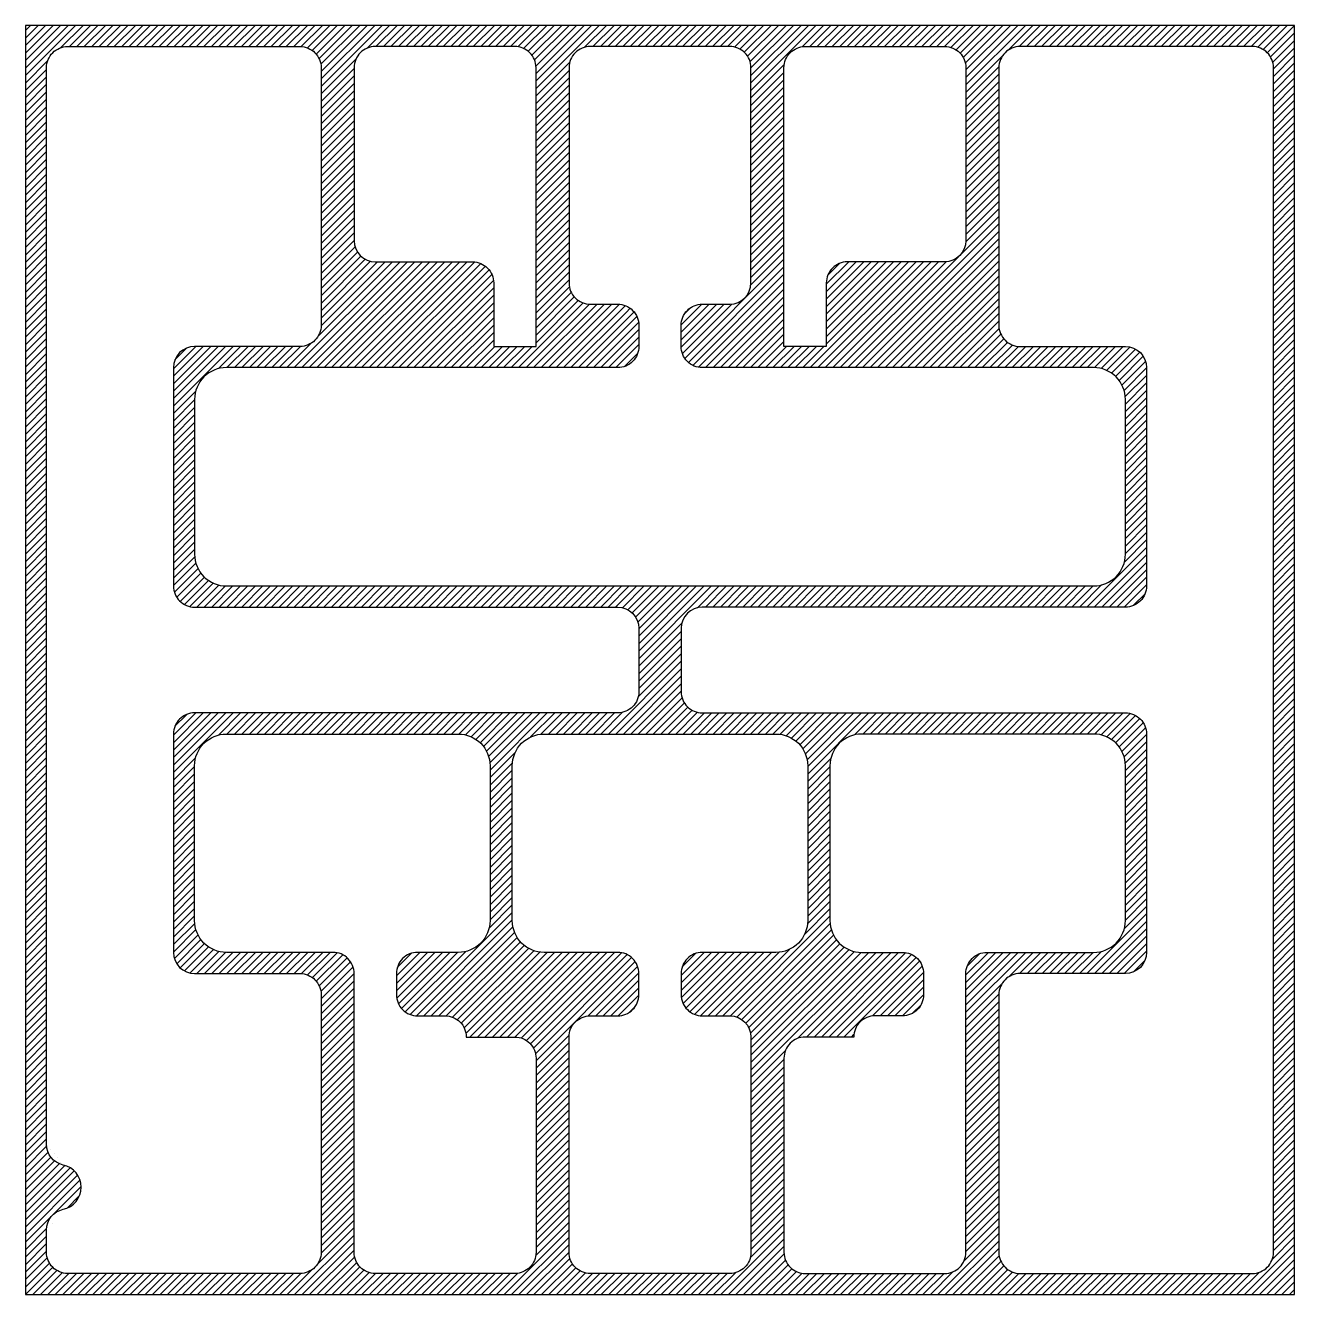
# Model space of a CAD drawing. Header units: inches. Extents: x 0 to 30, y 0 to 30.
import ezdxf

# ---------------------------------------------------------------- set-up
doc = ezdxf.new("R2010")
doc.units = ezdxf.units.IN
doc.header["$MEASUREMENT"] = 0
for name, color, linetype in [('glassOutline', 7, 'Continuous'), ('pixel-electrode-large-upper', 4, 'Continuous'), ('pixel-electrodes-small-lower', 4, 'Continuous'), ('TC-metal', 4, 'Continuous')]:
    doc.layers.add(name, color=color, linetype=linetype)

msp = doc.modelspace()

# ---------------------------------------------------------------- hatches: boundary and pattern name
at = {"layer": 'TC-metal'}
h = msp.add_hatch(dxfattribs=at)
h.set_pattern_fill('ANSI31', color=256, style=0)
h.paths.add_polyline_path([(0, 0), (30, 0), (30, 30), (0, 30)])
edge = h.paths.add_edge_path(flags=0)
edge.add_arc((19.43, 23.911), 0.5, 90, 180)
edge.add_line((18.93, 23.911), (18.93, 22.411))
edge.add_line((18.93, 22.411), (17.93, 22.411))
edge.add_line((17.93, 22.411), (17.93, 29))
edge.add_arc((18.43, 29), 0.5, 90, 180, ccw=False)
edge.add_line((18.43, 29.5), (21.73, 29.5))
edge.add_arc((21.73, 29), 0.5, -0.0001, 90, ccw=False)
edge.add_line((22.23, 29), (22.23, 24.911))
edge.add_arc((21.73, 24.911), 0.5, 270, 359.9999, ccw=False)
edge.add_line((21.73, 24.411), (19.43, 24.411))
edge = h.paths.add_edge_path(flags=0)
edge.add_arc((10.57, 23.911), 0.5, 0, 90, ccw=False)
edge.add_line((11.07, 23.911), (11.07, 22.411))
edge.add_line((11.07, 22.411), (12.07, 22.411))
edge.add_line((12.07, 22.411), (12.07, 29))
edge.add_arc((11.57, 29), 0.5, 0, 90)
edge.add_line((11.57, 29.5), (8.27, 29.5))
edge.add_arc((8.27, 29), 0.5, 90, 180.0001)
edge.add_line((7.77, 29), (7.77, 24.911))
edge.add_arc((8.27, 24.911), 0.5, 180.0001, 270)
edge.add_line((8.27, 24.411), (10.57, 24.411))
edge = h.paths.add_edge_path(flags=0)
edge.add_line((6.49, 22.411), (4, 22.411))
edge = h.paths.add_edge_path(flags=16)
edge.add_line((15.5, 22.411), (15.5, 22.911))
edge.add_arc((16, 22.911), 0.5, 89.9999, 180, ccw=False)
edge.add_line((16, 23.411), (16.65, 23.411))
edge.add_arc((16.65, 23.911), 0.5, 270, 359.9999)
edge.add_line((17.15, 23.911), (17.15, 29))
edge.add_arc((16.65, 29), 0.5, 359.9999, 450)
edge.add_line((16.65, 29.5), (13.35, 29.5))
edge.add_arc((13.35, 29), 0.5, 90, 180)
edge.add_line((12.85, 29), (12.85, 23.911))
edge.add_arc((13.35, 23.911), 0.5, 180, 270)
edge.add_line((13.35, 23.411), (14, 23.411))
edge.add_arc((14, 22.911), 0.5, 0, 90.0001, ccw=False)
edge.add_line((14.5, 22.911), (14.5, 22.411))
edge.add_arc((14, 22.411), 0.5, 270, 360, ccw=False)
edge.add_line((14, 21.911), (4.75, 21.911))
edge.add_arc((4.75, 21.161), 0.75, 90, 180)
edge.add_line((4, 21.161), (4, 17.5))
edge.add_arc((4.75, 17.5), 0.75, 180, 270)
edge.add_line((4.75, 16.75), (25.25, 16.75))
edge.add_arc((25.25, 17.5), 0.75, 270, 360)
edge.add_line((26, 17.5), (26, 21.161))
edge.add_arc((25.25, 21.161), 0.75, 0, 90)
edge.add_line((25.25, 21.911), (16, 21.911))
edge.add_arc((16, 22.411), 0.5, 180, 270, ccw=False)
edge = h.paths.add_edge_path(flags=0)
edge.add_arc((9.92, 6.089), 0.5, 0, 90, ccw=False)
edge.add_line((10.42, 6.089), (11.57, 6.089))
edge.add_arc((11.57, 5.589), 0.5, 0, 90, ccw=False)
edge.add_line((12.07, 5.589), (12.07, 1))
edge.add_arc((11.57, 1), 0.5, 270, 360, ccw=False)
edge.add_line((11.57, 0.5), (8.27, 0.5))
edge.add_arc((8.27, 1), 0.5, 179.9999, 270, ccw=False)
edge.add_line((7.77, 1), (7.77, 7.589))
edge.add_arc((7.27, 7.589), 0.5, 0, 90)
edge.add_line((7.27, 8.089), (4.75, 8.089))
edge.add_arc((4.75, 8.839), 0.75, 180, 270, ccw=False)
edge.add_line((4, 8.839), (4, 12.5))
edge.add_arc((4.75, 12.5), 0.75, 90, 180, ccw=False)
edge.add_line((4.75, 13.25), (10.232, 13.25))
edge.add_arc((10.232, 12.5), 0.75, 0, 90, ccw=False)
edge.add_line((10.982, 12.5), (10.982, 8.839))
edge.add_arc((10.232, 8.839), 0.75, 270, 360, ccw=False)
edge.add_line((10.232, 8.089), (9.27, 8.089))
edge.add_arc((9.27, 7.589), 0.5, 90, 180)
edge.add_line((8.77, 7.589), (8.77, 7.089))
edge.add_arc((9.27, 7.089), 0.5, 180, 270.0001)
edge.add_line((9.27, 6.589), (9.92, 6.589))
edge = h.paths.add_edge_path(flags=0)
edge.add_arc((20.08, 6.089), 0.5, 90, 180)
edge.add_line((19.58, 6.089), (18.43, 6.089))
edge.add_arc((18.43, 5.589), 0.5, 90, 180)
edge.add_line((17.93, 5.589), (17.93, 1))
edge.add_arc((18.43, 1), 0.5, 180, 270)
edge.add_line((18.43, 0.5), (21.73, 0.5))
edge.add_arc((21.73, 1), 0.5, 270, 360.0001)
edge.add_line((22.23, 1), (22.23, 7.589))
edge.add_arc((22.73, 7.589), 0.5, 90, 180, ccw=False)
edge.add_line((22.73, 8.089), (25.25, 8.089))
edge.add_arc((25.25, 8.839), 0.75, 270, 360)
edge.add_line((26, 8.839), (26, 12.5))
edge.add_arc((25.25, 12.5), 0.75, 360, 450)
edge.add_line((25.25, 13.25), (19.768, 13.25))
edge.add_arc((19.768, 12.5), 0.75, 90, 180)
edge.add_line((19.018, 12.5), (19.018, 8.839))
edge.add_arc((19.768, 8.839), 0.75, 180, 270)
edge.add_line((19.768, 8.089), (20.73, 8.089))
edge.add_arc((20.73, 7.589), 0.5, 0, 90, ccw=False)
edge.add_line((21.23, 7.589), (21.23, 7.089))
edge.add_arc((20.73, 7.089), 0.5, -90.0001, 0, ccw=False)
edge.add_line((20.73, 6.589), (20.08, 6.589))
edge = h.paths.add_edge_path(flags=16)
edge.add_line((15.5, 7.589), (15.5, 7.089))
edge.add_arc((16, 7.089), 0.5, 180, 270.0001)
edge.add_line((16, 6.589), (16.65, 6.589))
edge.add_arc((16.65, 6.089), 0.5, 0.0001, 90, ccw=False)
edge.add_line((17.15, 6.089), (17.15, 1))
edge.add_arc((16.65, 1), 0.5, -90, 0.0001, ccw=False)
edge.add_line((16.65, 0.5), (13.35, 0.5))
edge.add_arc((13.35, 1), 0.5, 180, 270, ccw=False)
edge.add_line((12.85, 1), (12.85, 6.089))
edge.add_arc((13.35, 6.089), 0.5, 90, 180, ccw=False)
edge.add_line((13.35, 6.589), (14, 6.589))
edge.add_arc((14, 7.089), 0.5, 269.9999, 360)
edge.add_line((14.5, 7.089), (14.5, 7.589))
edge.add_arc((14, 7.589), 0.5, 360, 450)
edge.add_line((14, 8.089), (12.259, 8.089))
edge.add_arc((12.259, 8.839), 0.75, 180, 270, ccw=False)
edge.add_line((11.509, 8.839), (11.509, 12.5))
edge.add_arc((12.259, 12.5), 0.75, 90, 180, ccw=False)
edge.add_line((12.259, 13.25), (17.741, 13.25))
edge.add_arc((17.741, 12.5), 0.75, 0, 90, ccw=False)
edge.add_line((18.491, 12.5), (18.491, 8.839))
edge.add_arc((17.741, 8.839), 0.75, 270, 360, ccw=False)
edge.add_line((17.741, 8.089), (16, 8.089))
edge.add_arc((16, 7.589), 0.5, 90, 180)
edge = h.paths.add_edge_path(flags=16)
edge.add_line((14, 13.75), (4, 13.75))
edge.add_arc((4, 13.25), 0.5, 90, 180.0006)
edge.add_line((3.5, 13.25), (3.5, 8.089))
edge.add_arc((4, 8.089), 0.5, 180.0006, 270)
edge.add_line((4, 7.589), (6.49, 7.589))
edge.add_arc((6.49, 7.089), 0.5, 0, 90, ccw=False)
edge.add_line((6.99, 7.089), (6.99, 1))
edge.add_arc((6.49, 1), 0.5, 270, 360, ccw=False)
edge.add_line((6.49, 0.5), (1, 0.5))
edge.add_arc((1, 1), 0.5, 180, 270, ccw=False)
edge.add_line((0.5, 1), (0.5, 1.529))
edge.add_arc((1, 1.529), 0.5, 102.2615, 180.0001, ccw=False)
edge.add_arc((0.78, 2.54), 0.535, 282.2615, 437.7386)
edge.add_arc((1, 3.551), 0.5, 180.0001, 257.7386, ccw=False)
edge.add_line((0.5, 3.551), (0.5, 29))
edge.add_arc((1, 29), 0.5, 90, 180, ccw=False)
edge.add_line((1, 29.5), (6.49, 29.5))
edge.add_arc((6.49, 29), 0.5, 0, 90, ccw=False)
edge.add_line((6.99, 29), (6.99, 22.911))
edge.add_arc((6.49, 22.911), 0.5, -90, 0, ccw=False)
edge.add_line((6.49, 22.411), (4, 22.411))
edge.add_arc((4, 21.911), 0.5, 90, 179.9994)
edge.add_line((3.5, 21.911), (3.5, 16.75))
edge.add_arc((4, 16.75), 0.5, 179.9994, 270)
edge.add_line((4, 16.25), (14, 16.25))
edge.add_arc((14, 15.75), 0.5, 0.0003, 90, ccw=False)
edge.add_line((14.5, 15.75), (14.5, 14.25))
edge.add_arc((14, 14.25), 0.5, -90, 0.0003, ccw=False)
edge = h.paths.add_edge_path(flags=16)
edge.add_line((16, 13.75), (26, 13.75))
edge.add_arc((26, 13.25), 0.5, -0.0006, 90, ccw=False)
edge.add_line((26.5, 13.25), (26.5, 8.089))
edge.add_arc((26, 8.089), 0.5, 270, 359.9994, ccw=False)
edge.add_line((26, 7.589), (23.51, 7.589))
edge.add_arc((23.51, 7.089), 0.5, 90, 180)
edge.add_line((23.01, 7.089), (23.01, 1))
edge.add_arc((23.51, 1), 0.5, 180, 270)
edge.add_line((23.51, 0.5), (29, 0.5))
edge.add_arc((29, 1), 0.5, 270, 360)
edge.add_line((29.5, 1), (29.5, 29))
edge.add_arc((29, 29), 0.5, 360, 450)
edge.add_line((29, 29.5), (23.51, 29.5))
edge.add_arc((23.51, 29), 0.5, 90, 180)
edge.add_line((23.01, 29), (23.01, 22.911))
edge.add_arc((23.51, 22.911), 0.5, 180, 270)
edge.add_line((23.51, 22.411), (26, 22.411))
edge.add_arc((26, 21.911), 0.5, 0.0006, 90, ccw=False)
edge.add_line((26.5, 21.911), (26.5, 16.75))
edge.add_arc((26, 16.75), 0.5, -90, 0.0006, ccw=False)
edge.add_line((26, 16.25), (16, 16.25))
edge.add_arc((16, 15.75), 0.5, 90, 179.9997)
edge.add_line((15.5, 15.75), (15.5, 14.25))
edge.add_arc((16, 14.25), 0.5, 179.9997, 270)

# ---------------------------------------------------------------- linework, layer by layer
at = {"layer": 'glassOutline'}
msp.add_lwpolyline([(0, 0), (30, 0), (30, 30), (0, 30)], close=True, dxfattribs=at)
at = {"layer": 'pixel-electrode-large-upper'}
for points in [[(15.5, 22.411), (15.5, 22.911, -0.414214), (16, 23.411), (16.65, 23.411, 0.414213), (17.15, 23.911), (17.15, 29, 0.414214), (16.65, 29.5), (13.35, 29.5, 0.414214), (12.85, 29), (12.85, 23.911, 0.414214), (13.35, 23.411), (14, 23.411, -0.414214), (14.5, 22.911), (14.5, 22.411, -0.414214), (14, 21.911), (4.75, 21.911, 0.414214), (4, 21.161), (4, 17.5, 0.414214), (4.75, 16.75), (25.25, 16.75, 0.414214), (26, 17.5), (26, 21.161, 0.414214), (25.25, 21.911), (16, 21.911, -0.414214)], [(10.57, 24.411, -0.414214), (11.07, 23.911), (11.07, 22.411), (12.07, 22.411), (12.07, 29, 0.414214), (11.57, 29.5), (8.27, 29.5, 0.414214), (7.77, 29), (7.77, 24.911, 0.414213), (8.27, 24.411)], [(19.43, 24.411, 0.414214), (18.93, 23.911), (18.93, 22.411), (17.93, 22.411), (17.93, 29, -0.414214), (18.43, 29.5), (21.73, 29.5, -0.414214), (22.23, 29), (22.23, 24.911, -0.414213), (21.73, 24.411)]]:
    msp.add_lwpolyline(points, format="xyb", close=True, dxfattribs=at)
at = {"layer": 'pixel-electrodes-small-lower'}
for points in [[(9.92, 6.589, -0.414214), (10.42, 6.089), (11.57, 6.089, -0.414214), (12.07, 5.589), (12.07, 1, -0.414214), (11.57, 0.5), (8.27, 0.5, -0.414214), (7.77, 1), (7.77, 7.589, 0.414214), (7.27, 8.089), (4.75, 8.089, -0.414214), (4, 8.839), (4, 12.5, -0.414214), (4.75, 13.25), (10.232, 13.25, -0.414214), (10.982, 12.5), (10.982, 8.839, -0.414214), (10.232, 8.089), (9.27, 8.089, 0.414214), (8.77, 7.589), (8.77, 7.089, 0.414214), (9.27, 6.589)], [(15.5, 7.589), (15.5, 7.089, 0.414214), (16, 6.589), (16.65, 6.589, -0.414213), (17.15, 6.089), (17.15, 1, -0.414214), (16.65, 0.5), (13.35, 0.5, -0.414214), (12.85, 1), (12.85, 6.089, -0.414214), (13.35, 6.589), (14, 6.589, 0.414214), (14.5, 7.089), (14.5, 7.589, 0.414214), (14, 8.089), (12.259, 8.089, -0.414214), (11.509, 8.839), (11.509, 12.5, -0.414214), (12.259, 13.25), (17.741, 13.25, -0.414214), (18.491, 12.5), (18.491, 8.839, -0.414214), (17.741, 8.089), (16, 8.089, 0.414214)], [(20.08, 6.589, 0.414214), (19.58, 6.089), (18.43, 6.089, 0.414214), (17.93, 5.589), (17.93, 1, 0.414214), (18.43, 0.5), (21.73, 0.5, 0.414214), (22.23, 1), (22.23, 7.589, -0.414214), (22.73, 8.089), (25.25, 8.089, 0.414214), (26, 8.839), (26, 12.5, 0.414214), (25.25, 13.25), (19.768, 13.25, 0.414214), (19.018, 12.5), (19.018, 8.839, 0.414214), (19.768, 8.089), (20.73, 8.089, -0.414214), (21.23, 7.589), (21.23, 7.089, -0.414214), (20.73, 6.589)]]:
    msp.add_lwpolyline(points, format="xyb", close=True, dxfattribs=at)
at = {"layer": 'TC-metal'}
msp.add_line((6.49, 22.411), (4, 22.411), dxfattribs=at)
for points in [[(14, 13.75), (4, 13.75, 0.414216), (3.5, 13.25), (3.5, 8.089, 0.414211), (4, 7.589), (6.49, 7.589, -0.414214), (6.99, 7.089), (6.99, 1, -0.414214), (6.49, 0.5), (1, 0.5, -0.414214), (0.5, 1), (0.5, 1.529, -0.352835), (0.894, 2.017, 0.806013), (0.894, 3.063, -0.352835), (0.5, 3.551), (0.5, 29, -0.414214), (1, 29.5), (6.49, 29.5, -0.414214), (6.99, 29), (6.99, 22.911, -0.414214), (6.49, 22.411), (4, 22.411, 0.414211), (3.5, 21.911), (3.5, 16.75, 0.414216), (4, 16.25), (14, 16.25, -0.414212), (14.5, 15.75), (14.5, 14.25, -0.414215), (14, 13.75)], [(16, 13.75), (26, 13.75, -0.414216), (26.5, 13.25), (26.5, 8.089, -0.414211), (26, 7.589), (23.51, 7.589, 0.414214), (23.01, 7.089), (23.01, 1, 0.414214), (23.51, 0.5), (29, 0.5, 0.414214), (29.5, 1), (29.5, 29, 0.414214), (29, 29.5), (23.51, 29.5, 0.414214), (23.01, 29), (23.01, 22.911, 0.414214), (23.51, 22.411), (26, 22.411, -0.414211), (26.5, 21.911), (26.5, 16.75, -0.414216), (26, 16.25), (16, 16.25, 0.414212), (15.5, 15.75), (15.5, 14.25, 0.414215), (16, 13.75)]]:
    msp.add_lwpolyline(points, format="xyb", dxfattribs=at)

doc.saveas('drawing.dxf')
